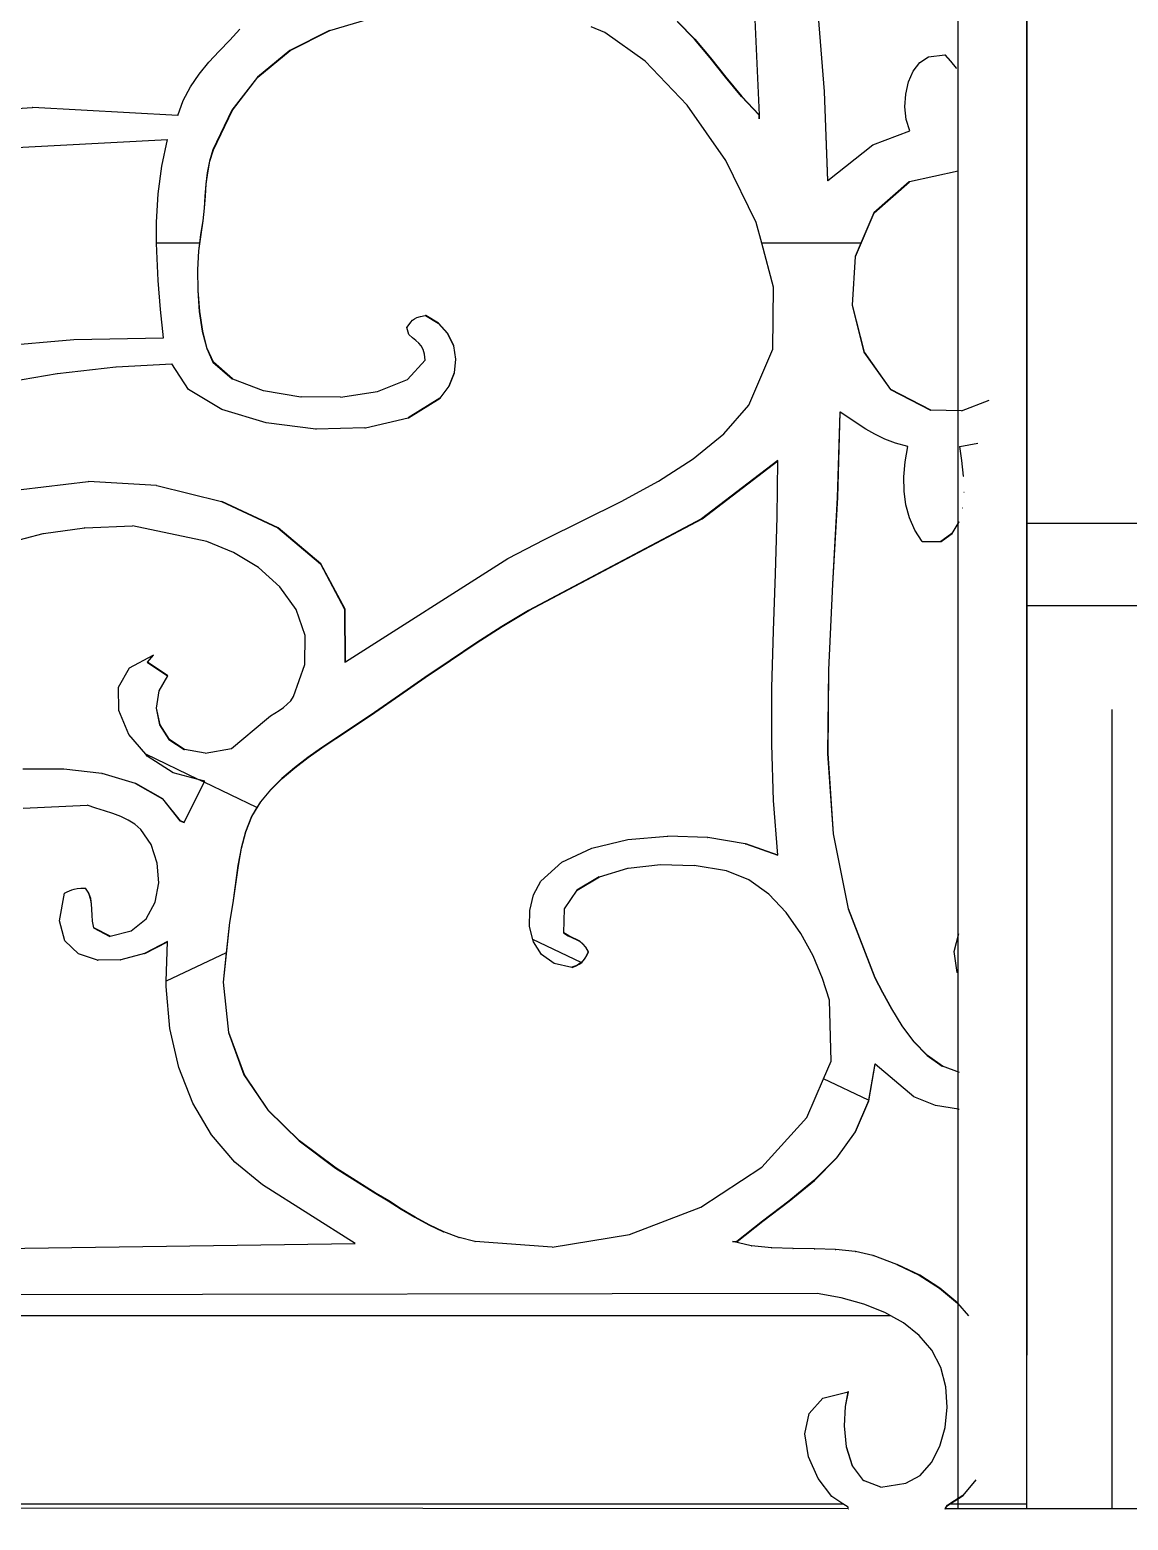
# Model space of a CAD drawing. Header units: inches. Extents: x -2812 to 9774, y -15726 to -746.
# Drawn here: x 3486.51 to 3499.72, y -9119.15 to -9101.23 of the extents above; entities that cross this region are included whole.
import ezdxf

# ---------------------------------------------------------------- set-up
doc = ezdxf.new("R2010")
doc.units = ezdxf.units.IN
doc.header["$LTSCALE"] = 17
doc.header["$MEASUREMENT"] = 0
doc.layers.add('OUTLINE', color=1, linetype='Continuous', lineweight=25)

# ---------------------------------------------------------------- blocks, each defined once
blk = doc.blocks.new('fddd')
for p, q in [((-401.299, -3293.975), (-401.299, -3264.98)), ((-400.474, -3293.975), (-400.474, -3264.98)), ((-403.864, -3273.49), (-403.693, -3277.211)), ((-403, -3275.826), (-402.912, -3276.932)), ((-402.907, -3276.932), (-402.995, -3275.826)), ((-410.061, -3276.313), (-409.939, -3276.181)), ((-408.86, -3276.198), (-409.338, -3276.439)), ((-409.333, -3276.439), (-408.855, -3276.198)), ((-408.86, -3276.198), (-408.855, -3276.198)), ((-408.855, -3276.198), (-408.287, -3276.031)), ((-405.55, -3276.223), (-405.715, -3276.154)), ((-404.47, -3276.301), (-404.678, -3276.088)), ((-404.673, -3276.088), (-404.465, -3276.301)), ((-410.187, -3276.445), (-410.061, -3276.313)), ((-405.065, -3276.566), (-405.55, -3276.223)), ((-404.281, -3276.527), (-404.47, -3276.301)), ((-404.47, -3276.301), (-404.465, -3276.301)), ((-404.465, -3276.301), (-404.276, -3276.527)), ((-410.312, -3276.58), (-410.187, -3276.445)), ((-409.338, -3276.439), (-409.728, -3276.757)), ((-409.723, -3276.757), (-409.333, -3276.439)), ((-409.338, -3276.439), (-409.333, -3276.439)), ((-404.097, -3276.759), (-404.281, -3276.527)), ((-404.281, -3276.527), (-404.276, -3276.527)), ((-404.276, -3276.527), (-404.092, -3276.759)), ((-401.759, -3276.581), (-401.657, -3276.513)), ((-401.657, -3276.513), (-401.459, -3276.492)), ((-401.459, -3276.492), (-401.454, -3276.492)), ((-401.459, -3276.492), (-401.39, -3276.568)), ((-401.386, -3276.568), (-401.454, -3276.492)), ((-410.534, -3276.873), (-410.429, -3276.722)), ((-410.429, -3276.722), (-410.312, -3276.58)), ((-404.56, -3277.097), (-405.065, -3276.566)), ((-401.897, -3276.815), (-401.839, -3276.685)), ((-401.839, -3276.685), (-401.759, -3276.581)), ((-401.39, -3276.568), (-401.386, -3276.568)), ((-401.39, -3276.568), (-401.324, -3276.652)), ((-401.319, -3276.652), (-401.386, -3276.568)), ((-401.324, -3276.652), (-401.319, -3276.652)), ((-410.621, -3277.038), (-410.534, -3276.873)), ((-409.728, -3276.757), (-410.034, -3277.154)), ((-410.029, -3277.154), (-409.723, -3276.757)), ((-409.728, -3276.757), (-409.723, -3276.757)), ((-403.904, -3276.992), (-404.097, -3276.759)), ((-404.097, -3276.759), (-404.092, -3276.759)), ((-404.092, -3276.759), (-403.9, -3276.992)), ((-401.93, -3276.962), (-401.897, -3276.815)), ((-410.683, -3277.218), (-410.621, -3277.038)), ((-404.094, -3277.762), (-404.56, -3277.097)), ((-403.693, -3277.216), (-403.904, -3276.992)), ((-403.904, -3276.992), (-403.9, -3276.992)), ((-403.9, -3276.992), (-403.693, -3277.211)), ((-402.912, -3276.932), (-402.907, -3276.932)), ((-402.912, -3276.932), (-402.872, -3278.006)), ((-402.868, -3278.002), (-402.907, -3276.932)), ((-401.939, -3277.116), (-401.93, -3276.962)), ((-414.137, -3277.241), (-412.435, -3277.122)), ((-412.435, -3277.122), (-412.432, -3277.122)), ((-412.43, -3277.122), (-412.432, -3277.122)), ((-410.683, -3277.218), (-412.43, -3277.122)), ((-410.034, -3277.154), (-410.262, -3277.633)), ((-410.257, -3277.633), (-410.029, -3277.154)), ((-410.034, -3277.154), (-410.029, -3277.154)), ((-403.693, -3277.211), (-403.693, -3277.216)), ((-403.693, -3277.216), (-403.691, -3277.26)), ((-403.691, -3277.218), (-403.693, -3277.216)), ((-403.691, -3277.26), (-403.691, -3277.218)), ((-401.923, -3277.266), (-401.939, -3277.116)), ((-401.88, -3277.405), (-401.923, -3277.266)), ((-402.327, -3277.571), (-401.88, -3277.405)), ((-413.131, -3277.629), (-410.807, -3277.509)), ((-410.878, -3277.828), (-410.807, -3277.509)), ((-410.262, -3277.633), (-410.303, -3277.77)), ((-410.299, -3277.77), (-410.257, -3277.633)), ((-410.262, -3277.633), (-410.257, -3277.633)), ((-402.868, -3278.002), (-402.327, -3277.571)), ((-410.303, -3277.77), (-410.33, -3277.908)), ((-410.325, -3277.908), (-410.299, -3277.77)), ((-410.303, -3277.77), (-410.299, -3277.77)), ((-403.728, -3278.508), (-404.094, -3277.762)), ((-410.921, -3278.161), (-410.878, -3277.828)), ((-410.33, -3277.908), (-410.346, -3278.046)), ((-410.342, -3278.046), (-410.325, -3277.908)), ((-410.33, -3277.908), (-410.325, -3277.908)), ((-401.299, -3277.89), (-401.884, -3278.016)), ((-410.94, -3278.503), (-410.921, -3278.161)), ((-410.346, -3278.046), (-410.358, -3278.188)), ((-410.353, -3278.188), (-410.342, -3278.046)), ((-410.346, -3278.046), (-410.342, -3278.046)), ((-402.872, -3278.006), (-402.868, -3278.002)), ((-401.889, -3278.016), (-402.313, -3278.389)), ((-402.308, -3278.389), (-401.884, -3278.016)), ((-401.884, -3278.016), (-401.889, -3278.016)), ((-410.369, -3278.334), (-410.385, -3278.487)), ((-410.38, -3278.487), (-410.364, -3278.334)), ((-410.358, -3278.188), (-410.369, -3278.334)), ((-410.369, -3278.334), (-410.364, -3278.334)), ((-410.364, -3278.334), (-410.353, -3278.188)), ((-410.358, -3278.188), (-410.353, -3278.188)), ((-410.94, -3278.755), (-410.94, -3278.503)), ((-410.385, -3278.487), (-410.411, -3278.649)), ((-410.406, -3278.649), (-410.38, -3278.487)), ((-410.385, -3278.487), (-410.38, -3278.487)), ((-403.661, -3278.755), (-403.728, -3278.508)), ((-402.534, -3278.914), (-402.308, -3278.389)), ((-402.313, -3278.389), (-402.47, -3278.755)), ((-402.313, -3278.389), (-402.308, -3278.389)), ((-410.432, -3278.846), (-410.406, -3278.649)), ((-410.411, -3278.649), (-410.425, -3278.755)), ((-410.411, -3278.649), (-410.406, -3278.649)), ((-410.425, -3278.755), (-410.94, -3278.755)), ((-410.939, -3278.852), (-410.94, -3278.755)), ((-410.922, -3279.202), (-410.939, -3278.852)), ((-410.437, -3278.846), (-410.449, -3279.077)), ((-410.445, -3279.077), (-410.432, -3278.846)), ((-410.425, -3278.755), (-410.437, -3278.846)), ((-410.437, -3278.846), (-410.432, -3278.846)), ((-403.519, -3279.282), (-403.661, -3278.755)), ((-402.47, -3278.755), (-403.661, -3278.755)), ((-402.47, -3278.755), (-402.539, -3278.914)), ((-402.539, -3278.914), (-402.576, -3279.502)), ((-402.571, -3279.502), (-402.534, -3278.914)), ((-402.539, -3278.914), (-402.534, -3278.914)), ((-410.894, -3279.551), (-410.922, -3279.202)), ((-410.449, -3279.077), (-410.445, -3279.077)), ((-410.449, -3279.077), (-410.446, -3279.325)), ((-410.441, -3279.325), (-410.445, -3279.077)), ((-410.446, -3279.325), (-410.441, -3279.325)), ((-410.446, -3279.325), (-410.427, -3279.576)), ((-410.422, -3279.576), (-410.441, -3279.325)), ((-403.528, -3280.031), (-403.519, -3279.282)), ((-410.857, -3279.893), (-410.894, -3279.551)), ((-410.427, -3279.576), (-410.422, -3279.576)), ((-410.427, -3279.576), (-410.39, -3279.813)), ((-410.385, -3279.813), (-410.422, -3279.576)), ((-402.576, -3279.502), (-402.432, -3280.065)), ((-402.576, -3279.502), (-402.571, -3279.502)), ((-402.427, -3280.065), (-402.571, -3279.502)), ((-407.931, -3279.769), (-407.904, -3279.733)), ((-407.906, -3279.852), (-407.931, -3279.769)), ((-407.904, -3279.733), (-407.883, -3279.704)), ((-407.883, -3279.704), (-407.863, -3279.681)), ((-407.863, -3279.681), (-407.84, -3279.663)), ((-407.84, -3279.663), (-407.81, -3279.648)), ((-407.81, -3279.648), (-407.767, -3279.635)), ((-407.767, -3279.635), (-407.708, -3279.624)), ((-407.708, -3279.624), (-407.707, -3279.624)), ((-407.703, -3279.624), (-407.707, -3279.624)), ((-407.707, -3279.624), (-407.553, -3279.716)), ((-407.549, -3279.716), (-407.703, -3279.624)), ((-407.553, -3279.716), (-407.441, -3279.84)), ((-407.553, -3279.716), (-407.549, -3279.716)), ((-407.436, -3279.84), (-407.549, -3279.716)), ((-412.935, -3280.001), (-411.936, -3279.914)), ((-411.936, -3279.914), (-410.857, -3279.893)), ((-410.39, -3279.813), (-410.385, -3279.813)), ((-410.39, -3279.813), (-410.335, -3280.02)), ((-410.331, -3280.02), (-410.385, -3279.813)), ((-407.862, -3279.891), (-407.906, -3279.852)), ((-407.822, -3279.925), (-407.862, -3279.891)), ((-407.787, -3279.956), (-407.822, -3279.925)), ((-407.757, -3279.991), (-407.787, -3279.956)), ((-407.441, -3279.84), (-407.371, -3279.988)), ((-407.441, -3279.84), (-407.436, -3279.84)), ((-407.366, -3279.988), (-407.436, -3279.84)), ((-410.335, -3280.02), (-410.331, -3280.02)), ((-410.335, -3280.02), (-410.262, -3280.184)), ((-410.257, -3280.184), (-410.331, -3280.02)), ((-407.734, -3280.034), (-407.757, -3279.991)), ((-407.717, -3280.09), (-407.734, -3280.034)), ((-407.708, -3280.163), (-407.717, -3280.09)), ((-407.371, -3279.988), (-407.366, -3279.988)), ((-407.371, -3279.988), (-407.345, -3280.149)), ((-407.34, -3280.149), (-407.366, -3279.988)), ((-403.815, -3280.702), (-403.528, -3280.031)), ((-402.432, -3280.065), (-402.427, -3280.065)), ((-402.432, -3280.065), (-402.114, -3280.515)), ((-402.11, -3280.515), (-402.427, -3280.065)), ((-412.842, -3280.442), (-412.135, -3280.322)), ((-412.135, -3280.322), (-412.131, -3280.322)), ((-412.131, -3280.322), (-411.431, -3280.241)), ((-411.431, -3280.241), (-411.426, -3280.241)), ((-411.426, -3280.241), (-410.758, -3280.204)), ((-410.556, -3280.515), (-410.758, -3280.204)), ((-410.262, -3280.184), (-410.03, -3280.387)), ((-410.262, -3280.184), (-410.257, -3280.184)), ((-410.026, -3280.387), (-410.257, -3280.184)), ((-407.922, -3280.392), (-407.708, -3280.163)), ((-407.362, -3280.314), (-407.425, -3280.474)), ((-407.42, -3280.474), (-407.358, -3280.314)), ((-407.345, -3280.149), (-407.362, -3280.314)), ((-407.362, -3280.314), (-407.358, -3280.314)), ((-407.358, -3280.314), (-407.34, -3280.149)), ((-407.345, -3280.149), (-407.34, -3280.149)), ((-410.03, -3280.387), (-410.026, -3280.387)), ((-410.026, -3280.387), (-409.66, -3280.528)), ((-408.282, -3280.538), (-407.922, -3280.392)), ((-407.425, -3280.474), (-407.534, -3280.619)), ((-407.529, -3280.619), (-407.42, -3280.474)), ((-407.425, -3280.474), (-407.42, -3280.474)), ((-410.154, -3280.755), (-410.556, -3280.515)), ((-409.66, -3280.528), (-409.655, -3280.528)), ((-409.655, -3280.528), (-409.207, -3280.603)), ((-409.207, -3280.603), (-409.202, -3280.603)), ((-408.728, -3280.608), (-409.202, -3280.603)), ((-408.728, -3280.608), (-408.282, -3280.538)), ((-407.534, -3280.619), (-407.914, -3280.853)), ((-407.909, -3280.853), (-407.529, -3280.619)), ((-407.534, -3280.619), (-407.529, -3280.619)), ((-402.114, -3280.515), (-401.632, -3280.764)), ((-402.114, -3280.515), (-402.11, -3280.515)), ((-401.628, -3280.764), (-402.11, -3280.515)), ((-401.259, -3280.77), (-400.927, -3280.641)), ((-409.622, -3280.917), (-410.154, -3280.755)), ((-408.429, -3280.975), (-407.914, -3280.853)), ((-407.914, -3280.853), (-407.909, -3280.853)), ((-404.119, -3281.046), (-403.815, -3280.702)), ((-402.723, -3280.785), (-402.753, -3281.814)), ((-402.748, -3281.814), (-402.719, -3280.788)), ((-402.719, -3280.788), (-402.723, -3280.785)), ((-402.616, -3280.855), (-402.719, -3280.788)), ((-402.512, -3280.924), (-402.616, -3280.855)), ((-401.632, -3280.764), (-401.628, -3280.764)), ((-401.259, -3280.77), (-401.628, -3280.764)), ((-409.026, -3280.993), (-409.622, -3280.917)), ((-409.026, -3280.993), (-409.021, -3280.993)), ((-408.434, -3280.975), (-409.021, -3280.993)), ((-408.434, -3280.975), (-408.429, -3280.975)), ((-402.408, -3280.991), (-402.512, -3280.924)), ((-402.3, -3281.053), (-402.408, -3280.991)), ((-404.488, -3281.348), (-404.119, -3281.046)), ((-402.183, -3281.11), (-402.3, -3281.053)), ((-402.053, -3281.159), (-402.183, -3281.11)), ((-401.905, -3281.2), (-402.053, -3281.159)), ((-401.936, -3281.385), (-401.905, -3281.2)), ((-401.285, -3281.2), (-401.28, -3281.2)), ((-401.285, -3281.2), (-401.26, -3281.369)), ((-401.28, -3281.2), (-401.064, -3281.16)), ((-401.256, -3281.369), (-401.28, -3281.2)), ((-404.905, -3281.616), (-404.488, -3281.348)), ((-403.467, -3281.366), (-404.385, -3282.071)), ((-404.38, -3282.071), (-403.467, -3281.37)), ((-403.477, -3282.046), (-403.467, -3281.37)), ((-403.467, -3281.37), (-403.467, -3281.366)), ((-401.951, -3281.565), (-401.936, -3281.385)), ((-401.26, -3281.369), (-401.256, -3281.369)), ((-401.26, -3281.369), (-401.24, -3281.557)), ((-401.235, -3281.557), (-401.256, -3281.369)), ((-401.949, -3281.737), (-401.951, -3281.565)), ((-401.24, -3281.557), (-401.235, -3281.557)), ((-412.568, -3281.718), (-411.764, -3281.619)), ((-411.764, -3281.619), (-411.761, -3281.619)), ((-411.759, -3281.619), (-411.761, -3281.619)), ((-410.941, -3281.669), (-411.759, -3281.619)), ((-410.941, -3281.669), (-410.936, -3281.669)), ((-410.936, -3281.669), (-410.161, -3281.859)), ((-405.353, -3281.86), (-404.905, -3281.616)), ((-401.927, -3281.901), (-401.949, -3281.737)), ((-401.233, -3281.75), (-401.228, -3281.75)), ((-410.161, -3281.859), (-409.483, -3282.177)), ((-410.161, -3281.859), (-410.156, -3281.859)), ((-409.478, -3282.177), (-410.156, -3281.859)), ((-405.815, -3282.091), (-405.353, -3281.86)), ((-402.753, -3281.814), (-402.81, -3282.853)), ((-402.805, -3282.853), (-402.748, -3281.814)), ((-402.753, -3281.814), (-402.748, -3281.814)), ((-401.885, -3282.057), (-401.927, -3281.901)), ((-401.248, -3281.938), (-401.243, -3281.938)), ((-404.385, -3282.071), (-406.468, -3283.17)), ((-406.463, -3283.17), (-404.38, -3282.071)), ((-406.275, -3282.317), (-405.815, -3282.091)), ((-404.38, -3282.071), (-404.385, -3282.071)), ((-403.498, -3282.731), (-403.477, -3282.046)), ((-401.82, -3282.204), (-401.885, -3282.057)), ((-401.293, -3282.107), (-401.377, -3282.245)), ((-401.372, -3282.245), (-401.288, -3282.107)), ((-401.293, -3282.107), (-401.288, -3282.107)), ((-412.729, -3282.356), (-412.304, -3282.246)), ((-412.304, -3282.246), (-412.299, -3282.246)), ((-412.299, -3282.246), (-411.808, -3282.177)), ((-411.803, -3282.177), (-411.808, -3282.177)), ((-411.803, -3282.177), (-411.228, -3282.154)), ((-410.336, -3282.341), (-411.228, -3282.154)), ((-409.483, -3282.177), (-409.478, -3282.177)), ((-409.483, -3282.177), (-408.969, -3282.612)), ((-408.964, -3282.612), (-409.478, -3282.177)), ((-401.732, -3282.341), (-401.82, -3282.204)), ((-401.377, -3282.245), (-401.508, -3282.341)), ((-401.504, -3282.341), (-401.372, -3282.245)), ((-401.377, -3282.245), (-401.372, -3282.245)), ((-410.016, -3282.473), (-410.336, -3282.341)), ((-409.715, -3282.656), (-410.016, -3282.473)), ((-406.716, -3282.548), (-406.275, -3282.317)), ((-401.732, -3282.341), (-401.508, -3282.341)), ((-401.508, -3282.341), (-401.504, -3282.341)), ((-409.456, -3282.885), (-409.715, -3282.656)), ((-408.969, -3282.612), (-408.679, -3283.154)), ((-408.969, -3282.612), (-408.964, -3282.612)), ((-408.674, -3283.154), (-408.964, -3282.612)), ((-408.67, -3283.789), (-406.716, -3282.548)), ((-403.521, -3283.418), (-403.498, -3282.731)), ((-409.261, -3283.158), (-409.456, -3282.885)), ((-402.81, -3282.853), (-402.86, -3283.884)), ((-402.855, -3283.884), (-402.805, -3282.853)), ((-402.81, -3282.853), (-402.805, -3282.853)), ((-409.154, -3283.471), (-409.261, -3283.158)), ((-408.679, -3283.154), (-408.675, -3283.792)), ((-408.679, -3283.154), (-408.674, -3283.154)), ((-408.67, -3283.789), (-408.674, -3283.154)), ((-406.468, -3283.17), (-406.788, -3283.364)), ((-406.783, -3283.364), (-406.463, -3283.17)), ((-406.468, -3283.17), (-406.463, -3283.17)), ((-406.788, -3283.364), (-407.101, -3283.565)), ((-407.097, -3283.565), (-406.783, -3283.364)), ((-406.788, -3283.364), (-406.783, -3283.364)), ((-409.158, -3283.822), (-409.154, -3283.471)), ((-403.539, -3284.103), (-403.521, -3283.418)), ((-411.265, -3283.86), (-410.981, -3283.709)), ((-410.985, -3283.714), (-411.055, -3283.792)), ((-411.051, -3283.792), (-410.976, -3283.709)), ((-410.976, -3283.709), (-410.985, -3283.714)), ((-410.981, -3283.709), (-410.985, -3283.714)), ((-410.981, -3283.709), (-410.976, -3283.709)), ((-407.101, -3283.565), (-407.41, -3283.771)), ((-407.405, -3283.771), (-407.097, -3283.565)), ((-407.101, -3283.565), (-407.097, -3283.565)), ((-411.398, -3284.093), (-411.265, -3283.86)), ((-411.055, -3283.792), (-411.051, -3283.792)), ((-411.055, -3283.792), (-410.807, -3283.958)), ((-410.803, -3283.958), (-411.051, -3283.792)), ((-409.295, -3284.207), (-409.158, -3283.822)), ((-408.675, -3283.792), (-408.67, -3283.789)), ((-407.41, -3283.771), (-407.715, -3283.979)), ((-407.71, -3283.979), (-407.405, -3283.771)), ((-407.41, -3283.771), (-407.405, -3283.771)), ((-402.86, -3283.884), (-402.869, -3284.891)), ((-402.864, -3284.891), (-402.855, -3283.884)), ((-402.86, -3283.884), (-402.855, -3283.884)), ((-410.807, -3283.958), (-410.914, -3284.139)), ((-410.909, -3284.139), (-410.803, -3283.958)), ((-410.807, -3283.958), (-410.803, -3283.958)), ((-407.715, -3283.979), (-408.018, -3284.188)), ((-408.014, -3284.188), (-407.71, -3283.979)), ((-407.715, -3283.979), (-407.71, -3283.979)), ((-411.396, -3284.372), (-411.398, -3284.093)), ((-410.914, -3284.139), (-410.945, -3284.344)), ((-410.941, -3284.344), (-410.909, -3284.139)), ((-410.914, -3284.139), (-410.909, -3284.139)), ((-409.368, -3284.299), (-409.327, -3284.256)), ((-409.327, -3284.256), (-409.295, -3284.207)), ((-408.018, -3284.188), (-408.321, -3284.396)), ((-408.316, -3284.396), (-408.014, -3284.188)), ((-408.018, -3284.188), (-408.014, -3284.188)), ((-403.542, -3284.783), (-403.539, -3284.103)), ((-411.275, -3284.661), (-411.396, -3284.372)), ((-410.945, -3284.344), (-410.941, -3284.344)), ((-410.945, -3284.344), (-410.904, -3284.546)), ((-410.899, -3284.546), (-410.941, -3284.344)), ((-409.617, -3284.477), (-409.569, -3284.44)), ((-409.569, -3284.44), (-409.518, -3284.406)), ((-409.518, -3284.406), (-409.466, -3284.372)), ((-409.466, -3284.372), (-409.415, -3284.337)), ((-409.415, -3284.337), (-409.368, -3284.299)), ((-408.321, -3284.396), (-408.625, -3284.601)), ((-408.62, -3284.601), (-408.316, -3284.396)), ((-408.321, -3284.396), (-408.316, -3284.396)), ((-410.904, -3284.546), (-410.791, -3284.721)), ((-410.904, -3284.546), (-410.899, -3284.546)), ((-410.786, -3284.721), (-410.899, -3284.546)), ((-410.039, -3284.829), (-409.617, -3284.477)), ((-408.625, -3284.601), (-408.789, -3284.71)), ((-408.784, -3284.71), (-408.62, -3284.601)), ((-408.625, -3284.601), (-408.62, -3284.601)), ((-411.071, -3284.9), (-411.275, -3284.661)), ((-410.791, -3284.721), (-410.786, -3284.721)), ((-410.791, -3284.721), (-410.608, -3284.844)), ((-410.604, -3284.844), (-410.786, -3284.721)), ((-408.789, -3284.71), (-408.956, -3284.822)), ((-408.951, -3284.822), (-408.784, -3284.71)), ((-408.789, -3284.71), (-408.784, -3284.71)), ((-403.521, -3285.455), (-403.542, -3284.783)), ((-411.052, -3284.923), (-411.071, -3284.9)), ((-410.439, -3285.203), (-411.071, -3284.9)), ((-410.742, -3285.123), (-411.052, -3284.923)), ((-410.608, -3284.844), (-410.604, -3284.844)), ((-410.357, -3284.888), (-410.604, -3284.844)), ((-410.357, -3284.888), (-410.039, -3284.829)), ((-409.122, -3284.94), (-409.283, -3285.062)), ((-409.278, -3285.062), (-409.117, -3284.94)), ((-408.956, -3284.822), (-409.122, -3284.94)), ((-409.122, -3284.94), (-409.117, -3284.94)), ((-409.117, -3284.94), (-408.951, -3284.822)), ((-408.956, -3284.822), (-408.951, -3284.822)), ((-402.869, -3284.891), (-402.864, -3284.891)), ((-402.869, -3284.891), (-402.801, -3285.855)), ((-402.797, -3285.855), (-402.864, -3284.891)), ((-412.057, -3285.079), (-412.549, -3285.081)), ((-411.6, -3285.133), (-412.057, -3285.079)), ((-411.6, -3285.133), (-411.595, -3285.133)), ((-411.193, -3285.25), (-411.595, -3285.133)), ((-410.439, -3285.203), (-410.742, -3285.123)), ((-409.283, -3285.062), (-409.434, -3285.192)), ((-409.43, -3285.192), (-409.278, -3285.062)), ((-409.283, -3285.062), (-409.278, -3285.062)), ((-411.193, -3285.25), (-411.188, -3285.25)), ((-411.193, -3285.25), (-410.87, -3285.436)), ((-410.865, -3285.436), (-411.188, -3285.25)), ((-410.608, -3285.719), (-410.368, -3285.237)), ((-410.361, -3285.223), (-410.439, -3285.203)), ((-410.368, -3285.237), (-410.439, -3285.203)), ((-410.368, -3285.237), (-410.361, -3285.223)), ((-409.733, -3285.54), (-410.368, -3285.237)), ((-409.572, -3285.328), (-409.691, -3285.472)), ((-409.687, -3285.472), (-409.567, -3285.328)), ((-409.434, -3285.192), (-409.572, -3285.328)), ((-409.572, -3285.328), (-409.567, -3285.328)), ((-409.567, -3285.328), (-409.43, -3285.192)), ((-409.434, -3285.192), (-409.43, -3285.192)), ((-412.545, -3285.55), (-411.774, -3285.514)), ((-411.67, -3285.549), (-411.774, -3285.514)), ((-410.87, -3285.436), (-410.865, -3285.436)), ((-410.87, -3285.436), (-410.659, -3285.7)), ((-410.654, -3285.7), (-410.865, -3285.436)), ((-409.793, -3285.647), (-409.687, -3285.472)), ((-409.691, -3285.472), (-409.733, -3285.54)), ((-409.691, -3285.472), (-409.687, -3285.472)), ((-403.467, -3286.113), (-403.521, -3285.455)), ((-411.566, -3285.582), (-411.67, -3285.549)), ((-411.466, -3285.614), (-411.566, -3285.582)), ((-411.37, -3285.65), (-411.466, -3285.614)), ((-411.281, -3285.691), (-411.37, -3285.65)), ((-411.2, -3285.741), (-411.281, -3285.691)), ((-410.659, -3285.7), (-410.654, -3285.7)), ((-410.659, -3285.7), (-410.609, -3285.721)), ((-410.608, -3285.719), (-410.654, -3285.7)), ((-409.798, -3285.647), (-409.872, -3285.833)), ((-409.868, -3285.833), (-409.793, -3285.647)), ((-409.733, -3285.54), (-409.798, -3285.647)), ((-409.798, -3285.647), (-409.793, -3285.647)), ((-411.13, -3285.804), (-411.2, -3285.741)), ((-411.007, -3285.987), (-411.13, -3285.804)), ((-410.609, -3285.721), (-410.608, -3285.719)), ((-409.872, -3285.833), (-409.924, -3286.03)), ((-409.92, -3286.03), (-409.868, -3285.833)), ((-409.872, -3285.833), (-409.868, -3285.833)), ((-402.801, -3285.855), (-402.797, -3285.855)), ((-402.801, -3285.855), (-402.624, -3286.76)), ((-402.619, -3286.76), (-402.797, -3285.855)), ((-410.933, -3286.21), (-411.007, -3285.987)), ((-409.924, -3286.03), (-409.961, -3286.238)), ((-409.956, -3286.238), (-409.92, -3286.03)), ((-409.924, -3286.03), (-409.92, -3286.03)), ((-406.067, -3286.197), (-405.707, -3286.031)), ((-405.707, -3286.031), (-405.272, -3285.927)), ((-405.272, -3285.927), (-404.796, -3285.884)), ((-404.796, -3285.884), (-404.793, -3285.884)), ((-404.791, -3285.884), (-404.793, -3285.884)), ((-404.314, -3285.902), (-404.791, -3285.884)), ((-404.314, -3285.902), (-404.309, -3285.902)), ((-403.86, -3285.979), (-404.309, -3285.902)), ((-403.86, -3285.979), (-403.855, -3285.979)), ((-403.467, -3286.113), (-403.855, -3285.979)), ((-403.855, -3285.979), (-403.467, -3286.115)), ((-410.915, -3286.448), (-410.933, -3286.21)), ((-409.961, -3286.238), (-410.023, -3286.685)), ((-410.018, -3286.685), (-409.956, -3286.238)), ((-409.961, -3286.238), (-409.956, -3286.238)), ((-406.319, -3286.426), (-406.067, -3286.197)), ((-405.269, -3286.271), (-404.881, -3286.226)), ((-404.881, -3286.226), (-404.475, -3286.237)), ((-404.087, -3286.302), (-404.475, -3286.237)), ((-403.467, -3286.115), (-403.467, -3286.113)), ((-405.619, -3286.373), (-405.885, -3286.535)), ((-405.88, -3286.535), (-405.615, -3286.373)), ((-405.619, -3286.373), (-405.615, -3286.373)), ((-405.615, -3286.373), (-405.274, -3286.271)), ((-405.274, -3286.271), (-405.269, -3286.271)), ((-403.817, -3286.409), (-404.087, -3286.302)), ((-403.577, -3286.581), (-403.817, -3286.409)), ((-412.107, -3286.903), (-412.047, -3286.571)), ((-412.047, -3286.571), (-412.015, -3286.555)), ((-412.015, -3286.555), (-411.987, -3286.542)), ((-411.987, -3286.542), (-411.96, -3286.531)), ((-411.96, -3286.531), (-411.93, -3286.523)), ((-411.93, -3286.523), (-411.896, -3286.516)), ((-411.896, -3286.516), (-411.853, -3286.512)), ((-411.853, -3286.512), (-411.799, -3286.509)), ((-411.799, -3286.509), (-411.794, -3286.509)), ((-411.799, -3286.509), (-411.76, -3286.57)), ((-411.756, -3286.57), (-411.794, -3286.509)), ((-411.76, -3286.57), (-411.756, -3286.57)), ((-411.76, -3286.57), (-411.738, -3286.633)), ((-411.733, -3286.633), (-411.756, -3286.57)), ((-410.957, -3286.678), (-410.915, -3286.448)), ((-406.451, -3286.778), (-406.405, -3286.591)), ((-406.405, -3286.591), (-406.319, -3286.426)), ((-405.885, -3286.535), (-406.038, -3286.76)), ((-406.034, -3286.76), (-405.88, -3286.535)), ((-405.885, -3286.535), (-405.88, -3286.535)), ((-403.368, -3286.801), (-403.577, -3286.581)), ((-411.738, -3286.633), (-411.727, -3286.698)), ((-411.738, -3286.633), (-411.733, -3286.633)), ((-411.722, -3286.698), (-411.733, -3286.633)), ((-411.727, -3286.698), (-411.722, -3286.698)), ((-411.727, -3286.698), (-411.722, -3286.765)), ((-411.718, -3286.765), (-411.722, -3286.698)), ((-411.722, -3286.765), (-411.718, -3286.765)), ((-411.722, -3286.765), (-411.72, -3286.835)), ((-411.715, -3286.835), (-411.718, -3286.765)), ((-411.065, -3286.878), (-410.957, -3286.678)), ((-410.023, -3286.685), (-410.063, -3286.924)), ((-410.059, -3286.924), (-410.018, -3286.685)), ((-410.023, -3286.685), (-410.018, -3286.685)), ((-406.453, -3286.972), (-406.451, -3286.778)), ((-406.038, -3286.76), (-406.046, -3287.048)), ((-406.041, -3287.048), (-406.034, -3286.76)), ((-406.038, -3286.76), (-406.034, -3286.76)), ((-402.624, -3286.76), (-402.619, -3286.76)), ((-402.624, -3286.76), (-402.302, -3287.587)), ((-402.297, -3287.587), (-402.619, -3286.76)), ((-412.042, -3287.144), (-412.107, -3286.903)), ((-411.72, -3286.835), (-411.714, -3286.908)), ((-411.72, -3286.835), (-411.715, -3286.835)), ((-411.709, -3286.908), (-411.715, -3286.835)), ((-411.714, -3286.908), (-411.7, -3286.986)), ((-411.714, -3286.908), (-411.709, -3286.908)), ((-411.695, -3286.986), (-411.709, -3286.908)), ((-411.245, -3287.023), (-411.065, -3286.878)), ((-410.136, -3287.642), (-410.059, -3286.924)), ((-410.063, -3286.924), (-410.103, -3287.289)), ((-410.063, -3286.924), (-410.059, -3286.924)), ((-403.19, -3287.054), (-403.368, -3286.801)), ((-411.7, -3286.986), (-411.502, -3287.09)), ((-411.7, -3286.986), (-411.695, -3286.986)), ((-411.498, -3287.089), (-411.695, -3286.986)), ((-411.502, -3287.09), (-411.498, -3287.089)), ((-411.498, -3287.089), (-411.245, -3287.023)), ((-406.413, -3287.129), (-406.453, -3286.972)), ((-406.407, -3287.154), (-406.413, -3287.129)), ((-405.835, -3287.406), (-406.413, -3287.129)), ((-406.046, -3287.048), (-406.041, -3287.048)), ((-406.046, -3287.048), (-405.988, -3287.082)), ((-405.983, -3287.082), (-406.041, -3287.048)), ((-405.988, -3287.082), (-405.983, -3287.082)), ((-405.988, -3287.082), (-405.937, -3287.107)), ((-405.933, -3287.107), (-405.983, -3287.082)), ((-405.937, -3287.107), (-405.933, -3287.107)), ((-405.937, -3287.107), (-405.893, -3287.127)), ((-405.889, -3287.127), (-405.933, -3287.107)), ((-405.893, -3287.127), (-405.889, -3287.127)), ((-405.893, -3287.127), (-405.854, -3287.149)), ((-405.849, -3287.149), (-405.889, -3287.127)), ((-403.044, -3287.325), (-403.19, -3287.054)), ((-401.348, -3287.271), (-401.293, -3287.055)), ((-411.88, -3287.3), (-412.042, -3287.144)), ((-411.649, -3287.375), (-411.88, -3287.3)), ((-411.085, -3287.296), (-411.37, -3287.372)), ((-410.807, -3287.152), (-411.085, -3287.296)), ((-411.085, -3287.296), (-411.08, -3287.296)), ((-411.08, -3287.296), (-410.807, -3287.154)), ((-410.823, -3287.628), (-410.807, -3287.154)), ((-410.103, -3287.289), (-410.823, -3287.628)), ((-410.807, -3287.154), (-410.807, -3287.152)), ((-410.103, -3287.289), (-410.141, -3287.642)), ((-406.31, -3287.308), (-406.407, -3287.154)), ((-406.158, -3287.417), (-406.31, -3287.308)), ((-405.854, -3287.149), (-405.849, -3287.149)), ((-405.854, -3287.149), (-405.818, -3287.178)), ((-405.813, -3287.178), (-405.849, -3287.149)), ((-405.818, -3287.178), (-405.813, -3287.178)), ((-405.818, -3287.178), (-405.783, -3287.218)), ((-405.778, -3287.218), (-405.813, -3287.178)), ((-405.783, -3287.218), (-405.778, -3287.218)), ((-405.783, -3287.218), (-405.749, -3287.276)), ((-405.744, -3287.276), (-405.778, -3287.218)), ((-405.749, -3287.276), (-405.77, -3287.319)), ((-405.766, -3287.319), (-405.744, -3287.276)), ((-405.749, -3287.276), (-405.744, -3287.276)), ((-401.31, -3287.525), (-401.348, -3287.271)), ((-411.649, -3287.375), (-411.644, -3287.375)), ((-411.375, -3287.372), (-411.644, -3287.375)), ((-411.375, -3287.372), (-411.37, -3287.372)), ((-405.947, -3287.463), (-406.158, -3287.417)), ((-405.947, -3287.463), (-405.945, -3287.462)), ((-405.898, -3287.443), (-405.945, -3287.462)), ((-405.945, -3287.462), (-405.942, -3287.463)), ((-405.942, -3287.463), (-405.894, -3287.443)), ((-405.861, -3287.423), (-405.898, -3287.443)), ((-405.898, -3287.443), (-405.894, -3287.443)), ((-405.894, -3287.443), (-405.856, -3287.423)), ((-405.835, -3287.406), (-405.861, -3287.423)), ((-405.861, -3287.423), (-405.856, -3287.423)), ((-405.856, -3287.423), (-405.827, -3287.403)), ((-405.832, -3287.403), (-405.835, -3287.406)), ((-405.809, -3287.38), (-405.832, -3287.403)), ((-405.832, -3287.403), (-405.827, -3287.403)), ((-405.827, -3287.403), (-405.805, -3287.38)), ((-405.79, -3287.353), (-405.809, -3287.38)), ((-405.809, -3287.38), (-405.805, -3287.38)), ((-405.805, -3287.38), (-405.785, -3287.353)), ((-405.77, -3287.319), (-405.79, -3287.353)), ((-405.79, -3287.353), (-405.785, -3287.353)), ((-405.785, -3287.353), (-405.766, -3287.319)), ((-405.77, -3287.319), (-405.766, -3287.319)), ((-402.929, -3287.598), (-403.044, -3287.325)), ((-410.825, -3287.691), (-410.823, -3287.628)), ((-410.141, -3287.642), (-410.136, -3287.642)), ((-410.141, -3287.642), (-410.076, -3288.246)), ((-410.071, -3288.246), (-410.136, -3287.642)), ((-402.847, -3287.857), (-402.929, -3287.598)), ((-402.302, -3287.587), (-402.297, -3287.587)), ((-402.302, -3287.587), (-402.209, -3287.766)), ((-402.204, -3287.766), (-402.297, -3287.587)), ((-401.299, -3287.532), (-401.31, -3287.525)), ((-410.779, -3288.198), (-410.825, -3287.691)), ((-402.209, -3287.766), (-402.204, -3287.766)), ((-402.209, -3287.766), (-402.102, -3287.963)), ((-402.097, -3287.963), (-402.204, -3287.766)), ((-402.826, -3288.589), (-402.847, -3287.857)), ((-402.102, -3287.963), (-402.097, -3287.963)), ((-402.102, -3287.963), (-401.978, -3288.164)), ((-401.973, -3288.164), (-402.097, -3287.963)), ((-410.672, -3288.668), (-410.779, -3288.198)), ((-401.978, -3288.164), (-401.973, -3288.164)), ((-401.978, -3288.164), (-401.835, -3288.355)), ((-401.831, -3288.355), (-401.973, -3288.164)), ((-410.076, -3288.246), (-410.071, -3288.246)), ((-410.076, -3288.246), (-409.889, -3288.753)), ((-409.884, -3288.753), (-410.071, -3288.246)), ((-401.835, -3288.355), (-401.831, -3288.355)), ((-401.835, -3288.355), (-401.674, -3288.522)), ((-401.669, -3288.522), (-401.831, -3288.355)), ((-401.674, -3288.522), (-401.669, -3288.522)), ((-401.674, -3288.522), (-401.491, -3288.651)), ((-401.486, -3288.651), (-401.669, -3288.522)), ((-410.505, -3289.096), (-410.672, -3288.668)), ((-402.917, -3288.802), (-402.826, -3288.589)), ((-402.302, -3288.624), (-402.378, -3289.06)), ((-402.374, -3289.068), (-402.298, -3288.628)), ((-402.298, -3288.628), (-402.302, -3288.624)), ((-401.831, -3289.018), (-402.298, -3288.628)), ((-401.491, -3288.651), (-401.486, -3288.651)), ((-401.285, -3288.728), (-401.486, -3288.651)), ((-409.889, -3288.753), (-409.884, -3288.753)), ((-409.889, -3288.753), (-409.599, -3289.182)), ((-409.594, -3289.182), (-409.884, -3288.753)), ((-403.118, -3289.269), (-402.917, -3288.802)), ((-402.378, -3289.06), (-402.917, -3288.802)), ((-410.281, -3289.477), (-410.505, -3289.096)), ((-402.379, -3289.068), (-402.538, -3289.439)), ((-402.533, -3289.439), (-402.374, -3289.068)), ((-402.378, -3289.06), (-402.379, -3289.068)), ((-402.379, -3289.068), (-402.374, -3289.068)), ((-401.57, -3289.124), (-401.831, -3289.018)), ((-409.599, -3289.182), (-409.594, -3289.182)), ((-409.599, -3289.182), (-409.225, -3289.55)), ((-409.22, -3289.55), (-409.594, -3289.182)), ((-403.66, -3289.865), (-403.118, -3289.269)), ((-401.294, -3289.168), (-401.57, -3289.124)), ((-401.294, -3289.168), (-401.29, -3289.167)), ((-401.29, -3289.167), (-401.289, -3289.168)), ((-402.538, -3289.439), (-402.762, -3289.753)), ((-402.757, -3289.753), (-402.533, -3289.439)), ((-402.538, -3289.439), (-402.533, -3289.439)), ((-410.001, -3289.805), (-410.281, -3289.477)), ((-409.225, -3289.55), (-409.22, -3289.55)), ((-409.225, -3289.55), (-408.787, -3289.877)), ((-408.782, -3289.877), (-409.22, -3289.55)), ((-409.667, -3290.076), (-410.001, -3289.805)), ((-402.762, -3289.753), (-403.034, -3290.027)), ((-403.029, -3290.027), (-402.757, -3289.753)), ((-402.762, -3289.753), (-402.757, -3289.753)), ((-408.787, -3289.877), (-408.782, -3289.877)), ((-408.787, -3289.877), (-408.303, -3290.18)), ((-408.298, -3290.18), (-408.782, -3289.877)), ((-404.393, -3290.345), (-403.66, -3289.865)), ((-408.551, -3290.781), (-409.667, -3290.076)), ((-409.661, -3290.077), (-409.659, -3290.078)), ((-408.303, -3290.18), (-408.298, -3290.18)), ((-408.303, -3290.18), (-408.153, -3290.271)), ((-408.148, -3290.271), (-408.298, -3290.18)), ((-403.034, -3290.027), (-403.336, -3290.275)), ((-403.331, -3290.275), (-403.029, -3290.027)), ((-403.034, -3290.027), (-403.029, -3290.027)), ((-408.153, -3290.271), (-408.148, -3290.271)), ((-408.153, -3290.271), (-407.997, -3290.368)), ((-407.993, -3290.368), (-408.148, -3290.271)), ((-405.253, -3290.675), (-404.393, -3290.345)), ((-403.336, -3290.275), (-403.652, -3290.515)), ((-403.647, -3290.515), (-403.331, -3290.275)), ((-403.336, -3290.275), (-403.331, -3290.275)), ((-407.997, -3290.368), (-407.993, -3290.368)), ((-407.997, -3290.368), (-407.836, -3290.465)), ((-407.831, -3290.465), (-407.993, -3290.368)), ((-407.836, -3290.465), (-407.831, -3290.465)), ((-407.836, -3290.465), (-407.667, -3290.557)), ((-407.662, -3290.557), (-407.831, -3290.465)), ((-403.652, -3290.515), (-403.963, -3290.76)), ((-403.959, -3290.76), (-403.647, -3290.515)), ((-403.652, -3290.515), (-403.647, -3290.515)), ((-407.667, -3290.557), (-407.662, -3290.557)), ((-407.667, -3290.557), (-407.491, -3290.641)), ((-407.486, -3290.641), (-407.662, -3290.557)), ((-407.491, -3290.641), (-407.486, -3290.641)), ((-407.306, -3290.71), (-407.486, -3290.641)), ((-407.306, -3290.71), (-407.301, -3290.71)), ((-407.113, -3290.76), (-407.301, -3290.71)), ((-406.181, -3290.825), (-405.253, -3290.675)), ((-412.811, -3290.843), (-408.551, -3290.781)), ((-407.113, -3290.76), (-407.108, -3290.76)), ((-406.181, -3290.825), (-407.108, -3290.76)), ((-404.013, -3290.76), (-404.008, -3290.76)), ((-404.008, -3290.76), (-403.963, -3290.76)), ((-403.79, -3290.81), (-404.008, -3290.76)), ((-403.963, -3290.76), (-403.959, -3290.76)), ((-403.79, -3290.81), (-403.785, -3290.81)), ((-403.546, -3290.834), (-403.785, -3290.81)), ((-403.546, -3290.834), (-403.541, -3290.834)), ((-403.289, -3290.843), (-403.541, -3290.834)), ((-403.289, -3290.843), (-403.285, -3290.843)), ((-403.03, -3290.846), (-403.285, -3290.843)), ((-403.03, -3290.846), (-403.025, -3290.846)), ((-402.777, -3290.854), (-403.025, -3290.846)), ((-402.777, -3290.854), (-402.772, -3290.854)), ((-402.54, -3290.878), (-402.772, -3290.854)), ((-402.54, -3290.878), (-402.535, -3290.878)), ((-402.327, -3290.926), (-402.535, -3290.878)), ((-402.327, -3290.926), (-402.322, -3290.926)), ((-402.036, -3291.035), (-402.322, -3290.926)), ((-402.036, -3291.035), (-402.031, -3291.035)), ((-402.036, -3291.035), (-401.767, -3291.165)), ((-401.762, -3291.165), (-402.031, -3291.035)), ((-401.767, -3291.165), (-401.762, -3291.165)), ((-401.767, -3291.165), (-401.523, -3291.319)), ((-401.518, -3291.319), (-401.762, -3291.165)), ((-402.996, -3291.382), (-413.654, -3291.403)), ((-402.707, -3291.438), (-402.996, -3291.382)), ((-402.433, -3291.514), (-402.707, -3291.438)), ((-401.523, -3291.319), (-401.518, -3291.319)), ((-401.523, -3291.319), (-401.309, -3291.499)), ((-401.304, -3291.499), (-401.518, -3291.319)), ((-402.182, -3291.613), (-402.433, -3291.514)), ((-402.11, -3291.653), (-402.182, -3291.613)), ((-401.309, -3291.499), (-401.304, -3291.499)), ((-401.309, -3291.499), (-401.176, -3291.653)), ((-401.171, -3291.653), (-401.304, -3291.499)), ((-402.11, -3291.653), (-418.585, -3291.653)), ((-401.957, -3291.737), (-402.11, -3291.653)), ((-401.767, -3291.887), (-401.957, -3291.737)), ((-401.615, -3292.066), (-401.767, -3291.887)), ((-401.508, -3292.274), (-401.615, -3292.066)), ((-401.449, -3292.506), (-401.508, -3292.274)), ((-401.432, -3292.751), (-401.449, -3292.506)), ((-403.091, -3292.826), (-402.926, -3292.644)), ((-402.926, -3292.644), (-402.624, -3292.565)), ((-402.625, -3292.566), (-402.658, -3292.742)), ((-402.654, -3292.742), (-402.619, -3292.565)), ((-402.619, -3292.565), (-402.625, -3292.566)), ((-402.624, -3292.565), (-402.625, -3292.566)), ((-402.624, -3292.565), (-402.619, -3292.565)), ((-403.142, -3293.073), (-403.091, -3292.826)), ((-402.658, -3292.742), (-402.671, -3292.975)), ((-402.666, -3292.975), (-402.654, -3292.742)), ((-402.658, -3292.742), (-402.654, -3292.742)), ((-401.455, -3292.994), (-401.432, -3292.751)), ((-402.671, -3292.975), (-402.648, -3293.226)), ((-402.671, -3292.975), (-402.666, -3292.975)), ((-402.643, -3293.226), (-402.666, -3292.975)), ((-401.518, -3293.221), (-401.455, -3292.994)), ((-403.099, -3293.347), (-403.142, -3293.073)), ((-402.648, -3293.226), (-402.643, -3293.226)), ((-402.648, -3293.226), (-402.576, -3293.458)), ((-402.571, -3293.458), (-402.643, -3293.226)), ((-401.619, -3293.418), (-401.518, -3293.221)), ((-402.984, -3293.61), (-403.099, -3293.347)), ((-402.576, -3293.458), (-402.571, -3293.458)), ((-402.576, -3293.458), (-402.442, -3293.633)), ((-402.437, -3293.633), (-402.571, -3293.458)), ((-401.93, -3293.664), (-401.757, -3293.571)), ((-401.757, -3293.571), (-401.619, -3293.418)), ((-402.819, -3293.825), (-402.984, -3293.61)), ((-402.442, -3293.633), (-402.437, -3293.633)), ((-402.231, -3293.714), (-402.437, -3293.633)), ((-402.231, -3293.714), (-401.93, -3293.664)), ((-401.086, -3293.623), (-401.244, -3293.812)), ((-401.239, -3293.812), (-401.081, -3293.623)), ((-420.76, -3293.913), (-402.687, -3293.913)), ((-402.687, -3293.913), (-402.819, -3293.825)), ((-402.624, -3293.954), (-402.687, -3293.913)), ((-401.434, -3293.933), (-401.459, -3293.975)), ((-401.454, -3293.975), (-401.429, -3293.933)), ((-401.401, -3293.913), (-401.434, -3293.933)), ((-401.434, -3293.933), (-401.429, -3293.933)), ((-401.429, -3293.933), (-401.397, -3293.913)), ((-401.244, -3293.812), (-401.401, -3293.913)), ((-401.401, -3293.913), (-401.397, -3293.913)), ((-401.397, -3293.913), (-401.239, -3293.812)), ((-401.397, -3293.913), (-400.474, -3293.913)), ((-401.244, -3293.812), (-401.239, -3293.812)), ((-402.624, -3293.975), (-420.87, -3293.954)), ((-402.624, -3293.975), (-402.624, -3293.954)), ((-402.624, -3293.975), (-402.619, -3293.975)), ((-401.459, -3293.975), (-401.454, -3293.975)), ((-397.474, -3293.975), (-401.454, -3293.975))]:
    blk.add_line(p, q)

msp = doc.modelspace()

# ---------------------------------------------------------------- hatches: boundary and pattern name
at = {"layer": 'OUTLINE'}
h = msp.add_hatch(dxfattribs=at)
h.set_pattern_fill('AR-RSHKE', color=8)
h.set_pattern_definition([(0, (1566.02, -5796.163), (25.5, 12), [6, -5, 7, -3, 9, -4]), (0, (1572.02, -5795.663), (25.5, 12), [5, -19, 4, -6]), (0, (1584.02, -5796.913), (25.5, 12), [3, -31]), (90, (1566.0205, -5796.163), (-8.5, 12), [11.5, -36.5]), (90, (1572.0205, -5796.163), (-8.5, 12), [11.25, -36.75]), (90, (1577.0205, -5796.163), (-8.5, 12), [10.5, -37.5]), (90, (1584.0205, -5796.913), (-8.5, 12), [11.5, -36.5]), (90, (1587.0205, -5796.913), (-8.5, 12), [11.5, -36.5]), (90, (1596.0205, -5796.163), (-8.5, 12), [11, -37])])
h.paths.add_polyline_path([(3665.02, -9107.163), (3498.503, -9107.163), (3498.503, -9119.012), (3501.503, -9119.012), (3665.02, -9119.148)])

# ---------------------------------------------------------------- linework, layer by layer
for p, q in [((3498.503, -9081.163), (3498.503, -9117.163)), ((3665.02, -9107.163), (3498.503, -9107.163))]:
    msp.add_line(p, q, dxfattribs=at)

# ---------------------------------------------------------------- block references
msp.add_blockref('fddd', (3898.978, -5825.038), dxfattribs=at)

doc.saveas('drawing.dxf')
